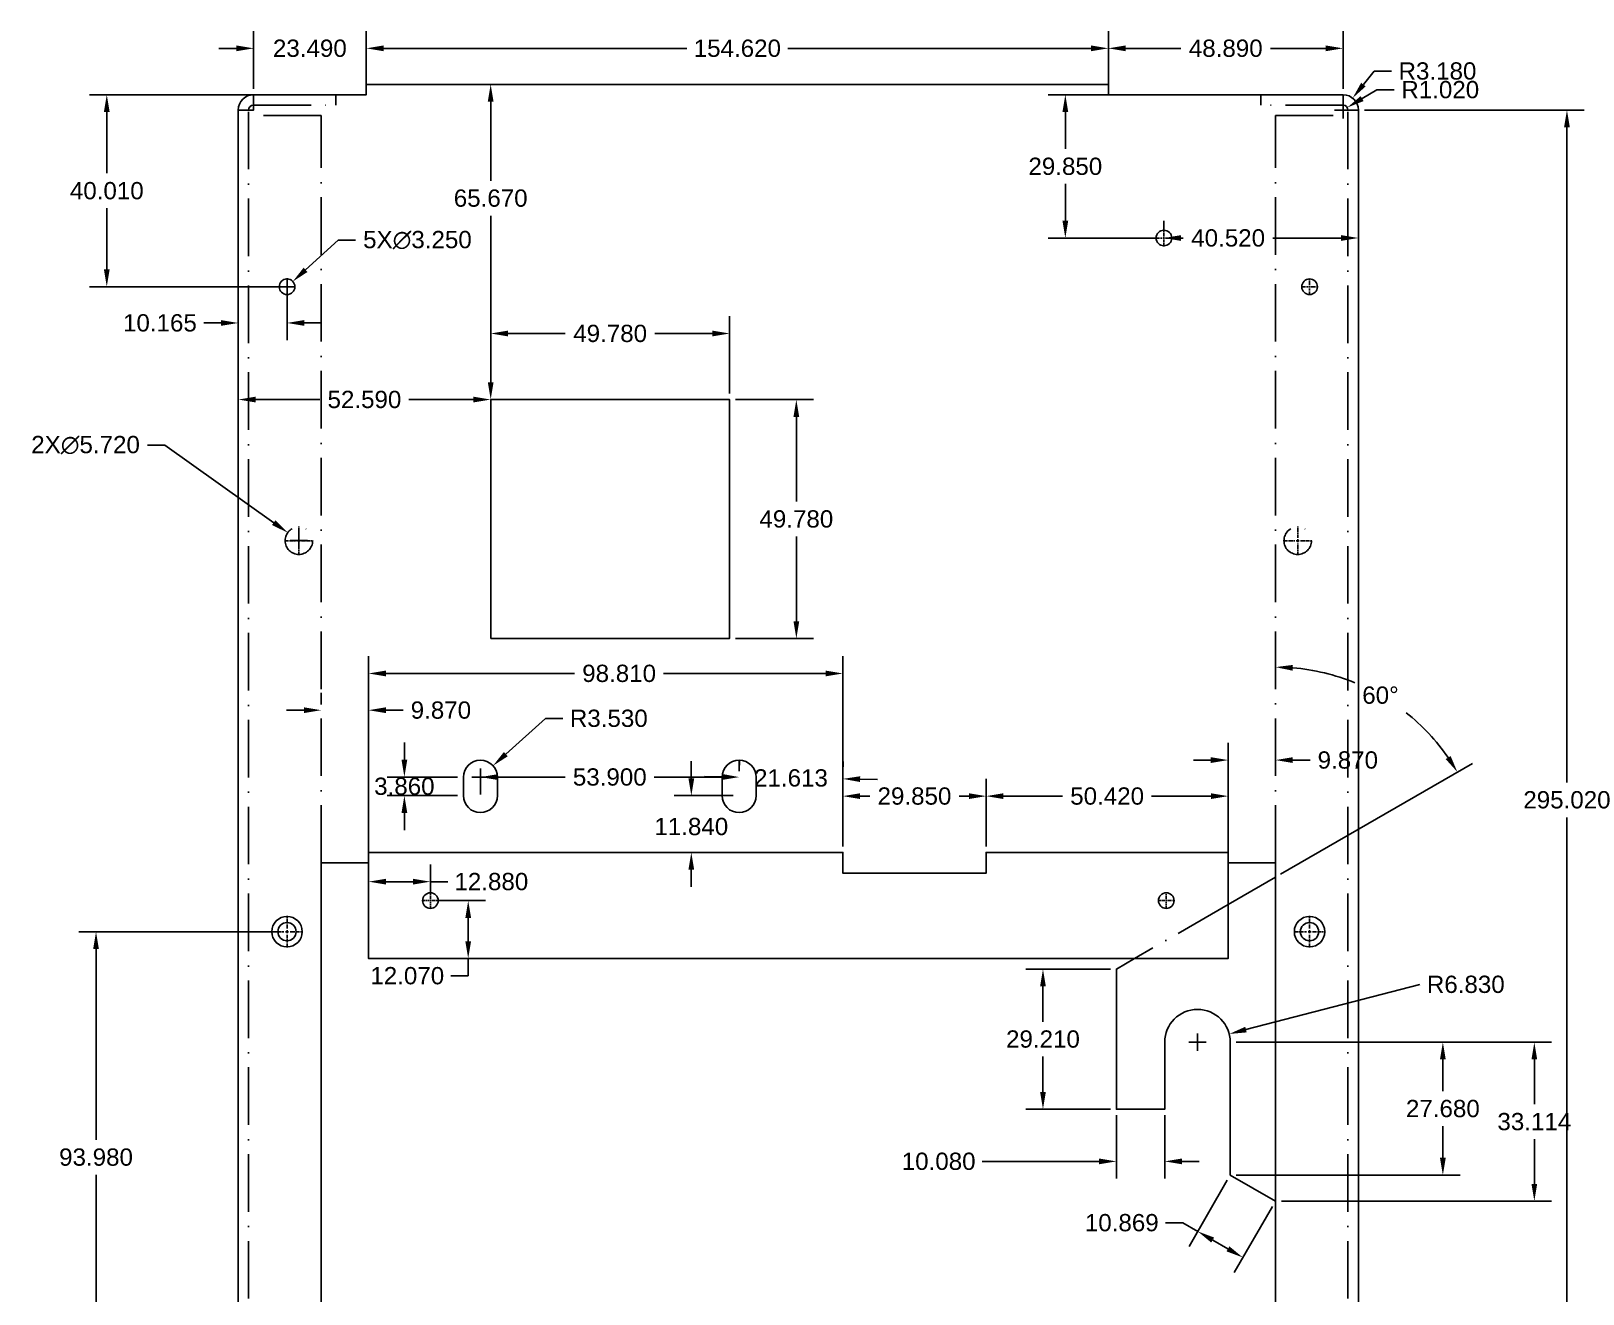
# Model space of a CAD drawing. Header units: millimetres. Extents: x 2 to 656, y 14 to 461.
# Drawn here: x 2.2 to 325.5, y 198.2 to 461.4 of the extents above; entities that cross this region are included whole.
import ezdxf

# ---------------------------------------------------------------- set-up
doc = ezdxf.new("R2010")
doc.units = ezdxf.units.MM
doc.header["$MEASUREMENT"] = 0
doc.linetypes.add('ACAD_ISO10W100', pattern=[18, 12, -3, 0, -3])
doc.linetypes.add('CENTER2', pattern=[1.125, 0.75, -0.125, 0.125, -0.125])
for name, color, linetype in [('Axe', 1, 'ACAD_ISO10W100'), ('Contur', 4, 'Continuous'), ('Cote', 3, 'Continuous'), ('Gauri', 6, 'Continuous'), ('Linii Ascunse', 2, 'ACAD_ISO10W100')]:
    doc.layers.add(name, color=color, linetype=linetype)
doc.styles.get("Standard").update_dxf_attribs({"font": 'Arial.ttf'})
doc.dimstyles.get("Standard").update_dxf_attribs({"dimscale": 20, "dimtxt": 0.18, "dimasz": 0.18, "dimexe": 0.18, "dimexo": 0.0625, "dimgap": 0.09, "dimtad": 0, "dimtih": 1, "dimtoh": 1, "dimdec": 3, "dimzin": 0, "dimdsep": 46, "dimtxsty": 'Standard', "dimcen": 0.09, "dimadec": 0, "dimazin": 0, "dimtfac": 1, "dimtdec": 3, "dimtofl": 0, "dimtmove": 0, "dimatfit": 3, "dimfxl": 1, "dimtolj": 1, "dimtzin": 0, "dimarcsym": 0})

# ---------------------------------------------------------------- blocks, each defined once
blk = doc.blocks.new('*U3')
at = {"layer": 'Axe', "color": 0, "linetype": 'CENTER2', "transparency": 16777216}
for p, q in [((0, 0.635), (0, 3.295)), ((-3.295, 0), (-0.635, 0)), ((0.635, 0), (3.295, 0)), ((0, -3.295), (0, -0.635))]:
    blk.add_line(p, q, dxfattribs=at)
at = {"layer": 'Axe', "color": 0, "linetype": 'Continuous', "transparency": 16777216}
for p, q in [((-0.3175, 0), (0.3175, 0)), ((0, -0.3175), (0, 0.3175))]:
    blk.add_line(p, q, dxfattribs=at)
blk = doc.blocks.new('*U4')
at = {"layer": 'Axe', "color": 0, "linetype": 'CENTER2', "transparency": 16777216}
for p, q in [((-1.745, 0), (-0.325, 0)), ((0, 0.325), (0, 1.745)), ((0.325, 0), (1.745, 0)), ((0, -1.745), (0, -0.325))]:
    blk.add_line(p, q, dxfattribs=at)
at = {"layer": 'Axe', "color": 0, "linetype": 'Continuous', "transparency": 16777216}
for p, q in [((-0.1625, 0), (0.1625, 0)), ((0, -0.1625), (0, 0.1625))]:
    blk.add_line(p, q, dxfattribs=at)
blk = doc.blocks.new('*U5')
at = {"layer": 'Axe', "color": 0, "linetype": 'CENTER2', "transparency": 16777216}
for p, q in [((-1.745, 0), (-0.325, 0)), ((0, 0.325), (0, 1.745)), ((0.325, 0), (1.745, 0)), ((0, -1.745), (0, -0.325))]:
    blk.add_line(p, q, dxfattribs=at)
at = {"layer": 'Axe', "color": 0, "linetype": 'Continuous', "transparency": 16777216}
for p, q in [((-0.1625, 0), (0.1625, 0)), ((0, -0.1625), (0, 0.1625))]:
    blk.add_line(p, q, dxfattribs=at)
blk = doc.blocks.new('*U6')
at = {"layer": 'Axe', "color": 0, "linetype": 'CENTER2', "transparency": 16777216}
for p, q in [((-1.745, 0), (-0.325, 0)), ((0, 0.325), (0, 1.745)), ((0.325, 0), (1.745, 0)), ((0, -1.745), (0, -0.325))]:
    blk.add_line(p, q, dxfattribs=at)
at = {"layer": 'Axe', "color": 0, "linetype": 'Continuous', "transparency": 16777216}
for p, q in [((-0.1625, 0), (0.1625, 0)), ((0, -0.1625), (0, 0.1625))]:
    blk.add_line(p, q, dxfattribs=at)
blk = doc.blocks.new('*U9')
at = {"layer": 'Axe', "color": 0, "linetype": 'CENTER2', "transparency": 16777216}
for p, q in [((0, 0.635), (0, 3.295)), ((-3.295, 0), (-0.635, 0)), ((0.635, 0), (3.295, 0)), ((0, -3.295), (0, -0.635))]:
    blk.add_line(p, q, dxfattribs=at)
at = {"layer": 'Axe', "color": 0, "linetype": 'Continuous', "transparency": 16777216}
for p, q in [((-0.3175, 0), (0.3175, 0)), ((0, -0.3175), (0, 0.3175))]:
    blk.add_line(p, q, dxfattribs=at)
blk = doc.blocks.new('*U10')
at = {"layer": 'Axe', "color": 0, "linetype": 'CENTER2', "transparency": 16777216}
for p, q in [((-1.745, 0), (-0.325, 0)), ((0, 0.325), (0, 1.745)), ((0.325, 0), (1.745, 0)), ((0, -1.745), (0, -0.325))]:
    blk.add_line(p, q, dxfattribs=at)
at = {"layer": 'Axe', "color": 0, "linetype": 'Continuous', "transparency": 16777216}
for p, q in [((-0.1625, 0), (0.1625, 0)), ((0, -0.1625), (0, 0.1625))]:
    blk.add_line(p, q, dxfattribs=at)
blk = doc.blocks.new('*U11')
at = {"layer": 'Axe', "color": 0, "linetype": 'CENTER2', "transparency": 16777216}
for p, q in [((-1.745, 0), (-0.325, 0)), ((0, 0.325), (0, 1.745)), ((0.325, 0), (1.745, 0)), ((0, -1.745), (0, -0.325))]:
    blk.add_line(p, q, dxfattribs=at)
at = {"layer": 'Axe', "color": 0, "linetype": 'Continuous', "transparency": 16777216}
for p, q in [((-0.1625, 0), (0.1625, 0)), ((0, -0.1625), (0, 0.1625))]:
    blk.add_line(p, q, dxfattribs=at)
blk = doc.blocks.new('*D12')
at = {"layer": 'Cote', "color": 0, "lineweight": -2, "transparency": 16777216}
for p, q in [((280.01, 444.91), (325.81, 444.91)), ((322.21, 441.31), (322.21, 304.8)), ((322.21, 153.49), (322.21, 297.53)), ((280.01, 149.89), (325.81, 149.89))]:
    blk.add_line(p, q, dxfattribs=at)
at = {"layer": 'Cote', "color": 0, "transparency": 16777216}
for points in [[(321.61, 441.31), (322.81, 441.31), (322.21, 444.91)], [(321.61, 153.49), (322.81, 153.49), (322.21, 149.89)]]:
    blk.add_solid(points, dxfattribs=at)
at = {"layer": 'Defpoints', "color": 0, "transparency": 16777216}
for p in [(278.76, 444.91), (322.21, 444.91), (278.76, 149.89)]:
    blk.add_point(p, dxfattribs=at)
at = {"layer": 'Cote', "color": 0, "transparency": 16777216, "insert": (322.21, 301.17), "char_height": 3.6, "attachment_point": 5}
blk.add_mtext('\\A1;295.020', dxfattribs=at)
blk = doc.blocks.new('*D13')
at = {"layer": 'Cote', "color": 0, "lineweight": -2, "transparency": 16777216}
for p, q in [((282.05, 453.02), (279.8, 450.21)), ((285.65, 453.02), (282.05, 453.02)), ((275.58, 443.11), (275.58, 446.71)), ((273.78, 444.91), (277.38, 444.91))]:
    blk.add_line(p, q, dxfattribs=at)
at = {"layer": 'Cote', "color": 0, "transparency": 16777216}
blk.add_solid([(279.34, 450.58), (280.27, 449.83), (277.56, 447.39)], dxfattribs=at)
at = {"layer": 'Defpoints', "color": 0, "transparency": 16777216}
for p in [(277.56, 447.39), (275.58, 444.91)]:
    blk.add_point(p, dxfattribs=at)
at = {"layer": 'Cote', "color": 0, "transparency": 16777216, "insert": (295.24, 453.02), "char_height": 3.6, "attachment_point": 5}
blk.add_mtext('\\A1;R3.180', dxfattribs=at)
blk = doc.blocks.new('*D14')
at = {"layer": 'Cote', "color": 0, "lineweight": -2, "transparency": 16777216}
for p, q in [((275.58, 443.11), (275.58, 446.71)), ((282.63, 449.14), (279.54, 447.29)), ((286.23, 449.14), (282.63, 449.14)), ((273.78, 444.91), (277.38, 444.91))]:
    blk.add_line(p, q, dxfattribs=at)
at = {"layer": 'Cote', "color": 0, "transparency": 16777216}
blk.add_solid([(279.23, 447.8), (279.85, 446.77), (276.45, 445.43)], dxfattribs=at)
at = {"layer": 'Defpoints', "color": 0, "transparency": 16777216}
for p in [(275.58, 444.91), (276.45, 445.43)]:
    blk.add_point(p, dxfattribs=at)
at = {"layer": 'Cote', "color": 0, "transparency": 16777216, "insert": (295.82, 449.14), "char_height": 3.6, "attachment_point": 5}
blk.add_mtext('\\A1;R1.020', dxfattribs=at)
blk = doc.blocks.new('*D15')
at = {"layer": 'Cote', "color": 0, "lineweight": -2, "transparency": 16777216}
for p, q in [((226.69, 449.34), (226.69, 461.36)), ((275.58, 449.34), (275.58, 461.36)), ((230.29, 457.76), (241.79, 457.76)), ((271.98, 457.76), (260.47, 457.76))]:
    blk.add_line(p, q, dxfattribs=at)
at = {"layer": 'Cote', "color": 0, "transparency": 16777216}
for points in [[(230.29, 458.36), (230.29, 457.16), (226.69, 457.76)], [(271.98, 458.36), (271.98, 457.16), (275.58, 457.76)]]:
    blk.add_solid(points, dxfattribs=at)
at = {"layer": 'Defpoints', "color": 0, "transparency": 16777216}
for p in [(226.69, 457.76), (226.69, 448.09), (275.58, 448.09)]:
    blk.add_point(p, dxfattribs=at)
at = {"layer": 'Cote', "color": 0, "transparency": 16777216, "insert": (251.13, 457.76), "char_height": 3.6, "attachment_point": 5}
blk.add_mtext('\\A1;48.890', dxfattribs=at)
blk = doc.blocks.new('*D16')
at = {"layer": 'Cote', "color": 0, "lineweight": -2, "transparency": 16777216}
for p, q in [((72.07, 451.5), (72.07, 461.36)), ((226.69, 451.5), (226.69, 461.36)), ((75.67, 457.76), (138.88, 457.76)), ((223.09, 457.76), (159.87, 457.76))]:
    blk.add_line(p, q, dxfattribs=at)
at = {"layer": 'Cote', "color": 0, "transparency": 16777216}
for points in [[(75.67, 458.36), (75.67, 457.16), (72.07, 457.76)], [(223.09, 458.36), (223.09, 457.16), (226.69, 457.76)]]:
    blk.add_solid(points, dxfattribs=at)
at = {"layer": 'Defpoints', "color": 0, "transparency": 16777216}
for p in [(72.07, 457.76), (72.07, 450.25), (226.69, 450.25)]:
    blk.add_point(p, dxfattribs=at)
at = {"layer": 'Cote', "color": 0, "transparency": 16777216, "insert": (149.38, 457.76), "char_height": 3.6, "attachment_point": 5}
blk.add_mtext('\\A1;154.620', dxfattribs=at)
blk = doc.blocks.new('*D17')
at = {"layer": 'Cote', "color": 0, "lineweight": -2, "transparency": 16777216}
for p, q in [((48.58, 449.34), (48.58, 461.36)), ((72.07, 449.34), (72.07, 461.36)), ((44.98, 457.76), (41.38, 457.76)), ((75.67, 457.76), (79.27, 457.76))]:
    blk.add_line(p, q, dxfattribs=at)
at = {"layer": 'Cote', "color": 0, "transparency": 16777216}
for points in [[(44.98, 458.36), (44.98, 457.16), (48.58, 457.76)], [(75.67, 458.36), (75.67, 457.16), (72.07, 457.76)]]:
    blk.add_solid(points, dxfattribs=at)
at = {"layer": 'Defpoints', "color": 0, "transparency": 16777216}
for p in [(48.58, 457.76), (48.58, 448.09), (72.07, 448.09)]:
    blk.add_point(p, dxfattribs=at)
at = {"layer": 'Cote', "color": 0, "transparency": 16777216, "insert": (60.32, 457.76), "char_height": 3.6, "attachment_point": 5}
blk.add_mtext('\\A1;23.490', dxfattribs=at)
blk = doc.blocks.new('*D18')
at = {"layer": 'Cote', "color": 0, "lineweight": -2, "transparency": 16777216}
for p, q in [((26.52, 375.09), (30.12, 375.09)), ((30.12, 375.09), (52.78, 358.93)), ((58.04, 353.38), (58.04, 356.98)), ((56.24, 355.18), (59.84, 355.18))]:
    blk.add_line(p, q, dxfattribs=at)
at = {"layer": 'Cote', "color": 0, "transparency": 16777216}
blk.add_solid([(53.13, 359.42), (52.43, 358.44), (55.71, 356.84)], dxfattribs=at)
at = {"layer": 'Defpoints', "color": 0, "transparency": 16777216}
for p in [(55.71, 356.84), (60.37, 353.52)]:
    blk.add_point(p, dxfattribs=at)
at = {"layer": 'Cote', "color": 0, "transparency": 16777216, "insert": (13.59, 375.09), "char_height": 3.6, "attachment_point": 5}
blk.add_mtext('\\A1;2X∅5.720', dxfattribs=at)
blk = doc.blocks.new('*U19')
at = {"layer": 'Axe', "color": 0, "linetype": 'CENTER2', "transparency": 16777216}
for p, q in [((-2.98, 0), (-0.572, 0)), ((0, 0.572), (0, 2.98)), ((0.572, 0), (2.98, 0)), ((0, -2.98), (0, -0.572))]:
    blk.add_line(p, q, dxfattribs=at)
at = {"layer": 'Axe', "color": 0, "linetype": 'Continuous', "transparency": 16777216}
for p, q in [((-0.286, 0), (0.286, 0)), ((0, -0.286), (0, 0.286))]:
    blk.add_line(p, q, dxfattribs=at)
blk = doc.blocks.new('*U20')
at = {"layer": 'Axe', "color": 0, "linetype": 'CENTER2', "transparency": 16777216}
for p, q in [((-2.98, 0), (-0.572, 0)), ((0, 0.572), (0, 2.98)), ((0.572, 0), (2.98, 0)), ((0, -2.98), (0, -0.572))]:
    blk.add_line(p, q, dxfattribs=at)
at = {"layer": 'Axe', "color": 0, "linetype": 'Continuous', "transparency": 16777216}
for p, q in [((-0.286, 0), (0.286, 0)), ((0, -0.286), (0, 0.286))]:
    blk.add_line(p, q, dxfattribs=at)
blk = doc.blocks.new('*D26')
at = {"layer": 'Cote', "color": 0, "lineweight": -2, "transparency": 16777216}
for p, q in [((66.2, 417.8), (59.42, 411.6)), ((69.83, 417.8), (66.2, 417.8)), ((53.76, 408.08), (57.36, 408.08)), ((55.56, 406.28), (55.56, 409.88))]:
    blk.add_line(p, q, dxfattribs=at)
at = {"layer": 'Cote', "color": 0, "transparency": 16777216}
blk.add_solid([(59.01, 412.05), (59.82, 411.16), (56.76, 409.17)], dxfattribs=at)
at = {"layer": 'Defpoints', "color": 0, "transparency": 16777216}
for p in [(56.76, 409.17), (54.36, 406.98)]:
    blk.add_point(p, dxfattribs=at)
at = {"layer": 'Cote', "color": 0, "transparency": 16777216, "insert": (82.73, 417.8), "char_height": 3.6, "attachment_point": 5}
blk.add_mtext('\\A1;5X∅3.250', dxfattribs=at)
blk = doc.blocks.new('*D27')
at = {"layer": 'Cote', "color": 0, "lineweight": -2, "transparency": 16777216}
for p, q in [((54.31, 448.09), (14.41, 448.09)), ((18.01, 444.49), (18.01, 431.72)), ((18.01, 411.68), (18.01, 424.44)), ((54.31, 408.08), (14.41, 408.08))]:
    blk.add_line(p, q, dxfattribs=at)
at = {"layer": 'Cote', "color": 0, "transparency": 16777216}
for points in [[(17.41, 444.49), (18.61, 444.49), (18.01, 448.09)], [(17.41, 411.68), (18.61, 411.68), (18.01, 408.08)]]:
    blk.add_solid(points, dxfattribs=at)
at = {"layer": 'Defpoints', "color": 0, "transparency": 16777216}
for p in [(18.01, 448.09), (55.56, 448.09), (55.56, 408.08)]:
    blk.add_point(p, dxfattribs=at)
at = {"layer": 'Cote', "color": 0, "transparency": 16777216, "insert": (18.01, 428.08), "char_height": 3.6, "attachment_point": 5}
blk.add_mtext('\\A1;40.010', dxfattribs=at)
blk = doc.blocks.new('*D28')
at = {"layer": 'Cote', "color": 0, "lineweight": -2, "transparency": 16777216}
blk.add_line((262.57, 285.69), (302.51, 308.75), dxfattribs=at)
for start, end in [(67.7915, 85.2863), (34.7137, 51.536)]:
    blk.add_arc((261.49, 285.06), 43.77, start, end, dxfattribs=at)
at = {"layer": 'Cote', "color": 0, "transparency": 16777216}
for points in [[(265.06, 328.09), (265.11, 329.29), (261.49, 328.83)], [(297.98, 310.31), (296.96, 309.67), (299.4, 306.95)]]:
    blk.add_solid(points, dxfattribs=at)
at = {"layer": 'Defpoints', "color": 0, "transparency": 16777216}
for p in [(261.49, 328.83), (289.62, 318.59), (261.48, 285.06), (251.62, 279.36), (261.49, 161.06)]:
    blk.add_point(p, dxfattribs=at)
at = {"layer": 'Cote', "color": 0, "transparency": 16777216, "insert": (283.37, 322.97), "char_height": 3.6, "attachment_point": 5}
blk.add_mtext('\\A1;60°', dxfattribs=at)
blk = doc.blocks.new('*D29')
at = {"layer": 'Cote', "color": 0, "lineweight": -2, "transparency": 16777216}
for p, q in [((251.62, 289.31), (251.62, 313.06)), ((261.49, 310.71), (261.49, 313.06)), ((248.02, 309.46), (244.42, 309.46)), ((265.09, 309.46), (268.69, 309.46))]:
    blk.add_line(p, q, dxfattribs=at)
at = {"layer": 'Cote', "color": 0, "transparency": 16777216}
for points in [[(248.02, 310.06), (248.02, 308.86), (251.62, 309.46)], [(265.09, 310.06), (265.09, 308.86), (261.49, 309.46)]]:
    blk.add_solid(points, dxfattribs=at)
at = {"layer": 'Defpoints', "color": 0, "transparency": 16777216}
for p in [(261.49, 309.46), (261.49, 309.46), (251.62, 288.06)]:
    blk.add_point(p, dxfattribs=at)
at = {"layer": 'Cote', "color": 0, "transparency": 16777216, "insert": (276.56, 309.46), "char_height": 3.6, "attachment_point": 5}
blk.add_mtext('\\A1;9.870', dxfattribs=at)
blk = doc.blocks.new('*D31')
at = {"layer": 'Cote', "color": 0, "lineweight": -2, "transparency": 16777216}
for p, q in [((201.21, 291.47), (201.21, 305.55)), ((251.63, 291.47), (251.63, 305.55)), ((204.81, 301.95), (217.15, 301.95)), ((248.03, 301.95), (235.69, 301.95))]:
    blk.add_line(p, q, dxfattribs=at)
at = {"layer": 'Cote', "color": 0, "transparency": 16777216}
for points in [[(204.81, 302.55), (204.81, 301.35), (201.21, 301.95)], [(248.03, 302.55), (248.03, 301.35), (251.63, 301.95)]]:
    blk.add_solid(points, dxfattribs=at)
at = {"layer": 'Defpoints', "color": 0, "transparency": 16777216}
for p in [(251.63, 301.95), (201.21, 290.22), (251.63, 290.22)]:
    blk.add_point(p, dxfattribs=at)
at = {"layer": 'Cote', "color": 0, "transparency": 16777216, "insert": (226.42, 301.95), "char_height": 3.6, "attachment_point": 5}
blk.add_mtext('\\A1;50.420', dxfattribs=at)
blk = doc.blocks.new('*D32')
at = {"layer": 'Cote', "color": 0, "lineweight": -2, "transparency": 16777216}
for p, q in [((171.36, 291.47), (171.36, 305.55)), ((201.21, 291.47), (201.21, 305.55)), ((174.96, 301.95), (176.99, 301.95)), ((197.61, 301.95), (195.58, 301.95))]:
    blk.add_line(p, q, dxfattribs=at)
at = {"layer": 'Cote', "color": 0, "transparency": 16777216}
for points in [[(174.96, 302.55), (174.96, 301.35), (171.36, 301.95)], [(197.61, 302.55), (197.61, 301.35), (201.21, 301.95)]]:
    blk.add_solid(points, dxfattribs=at)
at = {"layer": 'Defpoints', "color": 0, "transparency": 16777216}
for p in [(171.36, 301.95), (171.36, 290.22), (201.21, 290.22)]:
    blk.add_point(p, dxfattribs=at)
at = {"layer": 'Cote', "color": 0, "transparency": 16777216, "insert": (186.28, 301.95), "char_height": 3.6, "attachment_point": 5}
blk.add_mtext('\\A1;29.850', dxfattribs=at)
blk = doc.blocks.new('*D33')
at = {"layer": 'Cote', "color": 0, "lineweight": -2, "transparency": 16777216}
for p, q in [((72.55, 291.47), (72.55, 331.11)), ((171.36, 291.47), (171.36, 331.11)), ((76.15, 327.51), (115.48, 327.51)), ((167.76, 327.51), (134.01, 327.51))]:
    blk.add_line(p, q, dxfattribs=at)
at = {"layer": 'Cote', "color": 0, "transparency": 16777216}
for points in [[(76.15, 328.11), (76.15, 326.91), (72.55, 327.51)], [(167.76, 328.11), (167.76, 326.91), (171.36, 327.51)]]:
    blk.add_solid(points, dxfattribs=at)
at = {"layer": 'Defpoints', "color": 0, "transparency": 16777216}
for p in [(171.36, 327.51), (72.55, 290.22), (171.36, 290.22)]:
    blk.add_point(p, dxfattribs=at)
at = {"layer": 'Cote', "color": 0, "transparency": 16777216, "insert": (124.75, 327.51), "char_height": 3.6, "attachment_point": 5}
blk.add_mtext('\\A1;98.810', dxfattribs=at)
blk = doc.blocks.new('*D34')
at = {"layer": 'Cote', "color": 0, "lineweight": -2, "transparency": 16777216}
for p, q in [((62.68, 321.11), (62.68, 323.46)), ((72.55, 289.31), (72.55, 323.46)), ((59.08, 319.86), (55.48, 319.86)), ((76.15, 319.86), (79.75, 319.86))]:
    blk.add_line(p, q, dxfattribs=at)
at = {"layer": 'Cote', "color": 0, "transparency": 16777216}
for points in [[(59.08, 320.46), (59.08, 319.26), (62.68, 319.86)], [(76.15, 320.46), (76.15, 319.26), (72.55, 319.86)]]:
    blk.add_solid(points, dxfattribs=at)
at = {"layer": 'Defpoints', "color": 0, "transparency": 16777216}
for p in [(62.68, 319.86), (72.55, 319.86), (72.55, 288.06)]:
    blk.add_point(p, dxfattribs=at)
at = {"layer": 'Cote', "color": 0, "transparency": 16777216, "insert": (87.62, 319.86), "char_height": 3.6, "attachment_point": 5}
blk.add_mtext('\\A1;9.870', dxfattribs=at)
blk = doc.blocks.new('*D37')
at = {"layer": 'Cote', "color": 0, "lineweight": -2, "transparency": 16777216}
for p, q in [((54.31, 273.71), (12.17, 273.71)), ((15.77, 270.11), (15.77, 230.36)), ((15.77, 183.33), (15.77, 223.08)), ((54.31, 179.73), (12.17, 179.73))]:
    blk.add_line(p, q, dxfattribs=at)
at = {"layer": 'Cote', "color": 0, "transparency": 16777216}
for points in [[(15.17, 270.11), (16.37, 270.11), (15.77, 273.71)], [(15.17, 183.33), (16.37, 183.33), (15.77, 179.73)]]:
    blk.add_solid(points, dxfattribs=at)
at = {"layer": 'Defpoints', "color": 0, "transparency": 16777216}
for p in [(15.77, 273.71), (55.56, 273.71), (55.56, 179.73)]:
    blk.add_point(p, dxfattribs=at)
at = {"layer": 'Cote', "color": 0, "transparency": 16777216, "insert": (15.77, 226.72), "char_height": 3.6, "attachment_point": 5}
blk.add_mtext('\\A1;93.980', dxfattribs=at)
blk = doc.blocks.new('*D38')
at = {"layer": 'Cote', "color": 0, "lineweight": -2, "transparency": 16777216}
for p, q in [((55.56, 406.83), (55.56, 396.94)), ((45.4, 401.79), (45.4, 404.14)), ((41.8, 400.54), (38.2, 400.54)), ((59.16, 400.54), (62.76, 400.54))]:
    blk.add_line(p, q, dxfattribs=at)
at = {"layer": 'Cote', "color": 0, "transparency": 16777216}
for points in [[(41.8, 401.14), (41.8, 399.94), (45.4, 400.54)], [(59.16, 401.14), (59.16, 399.94), (55.56, 400.54)]]:
    blk.add_solid(points, dxfattribs=at)
at = {"layer": 'Defpoints', "color": 0, "transparency": 16777216}
for p in [(55.56, 408.08), (45.4, 400.54), (45.4, 400.54)]:
    blk.add_point(p, dxfattribs=at)
at = {"layer": 'Cote', "color": 0, "transparency": 16777216, "insert": (29.08, 400.54), "char_height": 3.6, "attachment_point": 5}
blk.add_mtext('\\A1;10.165', dxfattribs=at)
blk = doc.blocks.new('*D39')
at = {"layer": 'Cote', "color": 0, "lineweight": -2, "transparency": 16777216}
for p, q in [((86.68, 280.19), (96.91, 280.19)), ((93.31, 276.59), (93.31, 271.72)), ((92.06, 268.12), (89.71, 268.12)), ((93.31, 268.12), (93.31, 264.52)), ((93.31, 264.52), (89.71, 264.52))]:
    blk.add_line(p, q, dxfattribs=at)
at = {"layer": 'Cote', "color": 0, "transparency": 16777216}
for points in [[(92.71, 276.59), (93.91, 276.59), (93.31, 280.19)], [(92.71, 271.72), (93.91, 271.72), (93.31, 268.12)]]:
    blk.add_solid(points, dxfattribs=at)
at = {"layer": 'Defpoints', "color": 0, "transparency": 16777216}
for p in [(85.43, 280.19), (93.31, 268.12), (93.31, 268.12)]:
    blk.add_point(p, dxfattribs=at)
at = {"layer": 'Cote', "color": 0, "transparency": 16777216, "insert": (80.61, 264.52), "char_height": 3.6, "attachment_point": 5}
blk.add_mtext('\\A1;12.070', dxfattribs=at)
blk = doc.blocks.new('*D40')
at = {"layer": 'Cote', "color": 0, "lineweight": -2, "transparency": 16777216}
for p, q in [((72.55, 285.38), (72.55, 287.73)), ((85.43, 281.44), (85.43, 287.73)), ((76.15, 284.13), (81.83, 284.13)), ((85.43, 284.13), (89.03, 284.13))]:
    blk.add_line(p, q, dxfattribs=at)
at = {"layer": 'Cote', "color": 0, "transparency": 16777216}
for points in [[(76.15, 284.73), (76.15, 283.53), (72.55, 284.13)], [(81.83, 284.73), (81.83, 283.53), (85.43, 284.13)]]:
    blk.add_solid(points, dxfattribs=at)
at = {"layer": 'Defpoints', "color": 0, "transparency": 16777216}
for p in [(72.55, 284.13), (85.43, 284.13), (85.43, 280.19)]:
    blk.add_point(p, dxfattribs=at)
at = {"layer": 'Cote', "color": 0, "transparency": 16777216, "insert": (98.13, 284.13), "char_height": 3.6, "attachment_point": 5}
blk.add_mtext('\\A1;12.880', dxfattribs=at)
blk = doc.blocks.new('*D41')
at = {"layer": 'Cote', "color": 0, "lineweight": -2, "transparency": 16777216}
for p, q in [((97.99, 385.83), (97.99, 401.94)), ((147.77, 385.83), (147.77, 401.94)), ((101.59, 398.34), (113.54, 398.34)), ((144.17, 398.34), (132.22, 398.34))]:
    blk.add_line(p, q, dxfattribs=at)
at = {"layer": 'Cote', "color": 0, "transparency": 16777216}
for points in [[(101.59, 398.94), (101.59, 397.74), (97.99, 398.34)], [(144.17, 398.94), (144.17, 397.74), (147.77, 398.34)]]:
    blk.add_solid(points, dxfattribs=at)
at = {"layer": 'Defpoints', "color": 0, "transparency": 16777216}
for p in [(147.77, 398.34), (97.99, 384.58), (147.77, 384.58)]:
    blk.add_point(p, dxfattribs=at)
at = {"layer": 'Cote', "color": 0, "transparency": 16777216, "insert": (122.88, 398.34), "char_height": 3.6, "attachment_point": 5}
blk.add_mtext('\\A1;49.780', dxfattribs=at)
blk = doc.blocks.new('*D42')
at = {"layer": 'Cote', "color": 0, "lineweight": -2, "transparency": 16777216}
for p, q in [((236.99, 448.09), (214.11, 448.09)), ((217.71, 444.49), (217.71, 436.8)), ((217.71, 421.84), (217.71, 429.52)), ((236.99, 418.24), (214.11, 418.24))]:
    blk.add_line(p, q, dxfattribs=at)
at = {"layer": 'Cote', "color": 0, "transparency": 16777216}
for points in [[(217.11, 444.49), (218.31, 444.49), (217.71, 448.09)], [(217.11, 421.84), (218.31, 421.84), (217.71, 418.24)]]:
    blk.add_solid(points, dxfattribs=at)
at = {"layer": 'Defpoints', "color": 0, "transparency": 16777216}
for p in [(217.71, 448.09), (238.24, 448.09), (238.24, 418.24)]:
    blk.add_point(p, dxfattribs=at)
at = {"layer": 'Cote', "color": 0, "transparency": 16777216, "insert": (217.71, 433.16), "char_height": 3.6, "attachment_point": 5}
blk.add_mtext('\\A1;29.850', dxfattribs=at)
blk = doc.blocks.new('*D43')
at = {"layer": 'Cote', "color": 0, "lineweight": -2, "transparency": 16777216}
for p, q in [((238.24, 419.49), (238.24, 421.84)), ((278.76, 419.49), (278.76, 421.84)), ((241.84, 418.24), (242.29, 418.24)), ((275.16, 418.24), (260.97, 418.24))]:
    blk.add_line(p, q, dxfattribs=at)
at = {"layer": 'Cote', "color": 0, "transparency": 16777216}
for points in [[(241.84, 418.84), (241.84, 417.64), (238.24, 418.24)], [(275.16, 418.84), (275.16, 417.64), (278.76, 418.24)]]:
    blk.add_solid(points, dxfattribs=at)
at = {"layer": 'Defpoints', "color": 0, "transparency": 16777216}
for p in [(238.24, 418.24), (278.76, 418.24), (278.76, 418.24)]:
    blk.add_point(p, dxfattribs=at)
at = {"layer": 'Cote', "color": 0, "transparency": 16777216, "insert": (251.63, 418.24), "char_height": 3.6, "attachment_point": 5}
blk.add_mtext('\\A1;40.520', dxfattribs=at)
blk = doc.blocks.new('*D60')
at = {"layer": 'Cote', "color": 0, "lineweight": -2, "transparency": 16777216}
for p, q in [((149.02, 384.58), (165.27, 384.58)), ((161.67, 380.98), (161.67, 363.32)), ((161.67, 338.4), (161.67, 356.05)), ((149.02, 334.8), (165.27, 334.8))]:
    blk.add_line(p, q, dxfattribs=at)
at = {"layer": 'Cote', "color": 0, "transparency": 16777216}
for points in [[(161.07, 380.98), (162.27, 380.98), (161.67, 384.58)], [(161.07, 338.4), (162.27, 338.4), (161.67, 334.8)]]:
    blk.add_solid(points, dxfattribs=at)
at = {"layer": 'Defpoints', "color": 0, "transparency": 16777216}
for p in [(147.77, 384.58), (147.77, 334.8), (161.67, 334.8)]:
    blk.add_point(p, dxfattribs=at)
at = {"layer": 'Cote', "color": 0, "transparency": 16777216, "insert": (161.67, 359.69), "char_height": 3.6, "attachment_point": 5}
blk.add_mtext('\\A1;49.780', dxfattribs=at)
blk = doc.blocks.new('*D61')
at = {"layer": 'Cote', "color": 0, "lineweight": -2, "transparency": 16777216}
for p, q in [((96.74, 450.25), (94.39, 450.25)), ((97.99, 446.65), (97.99, 430.17)), ((97.99, 388.18), (97.99, 422.89)), ((96.74, 384.58), (94.39, 384.58))]:
    blk.add_line(p, q, dxfattribs=at)
at = {"layer": 'Cote', "color": 0, "transparency": 16777216}
for points in [[(97.39, 446.65), (98.59, 446.65), (97.99, 450.25)], [(97.39, 388.18), (98.59, 388.18), (97.99, 384.58)]]:
    blk.add_solid(points, dxfattribs=at)
at = {"layer": 'Defpoints', "color": 0, "transparency": 16777216}
for p in [(97.99, 450.25), (97.99, 450.25), (97.99, 384.58)]:
    blk.add_point(p, dxfattribs=at)
at = {"layer": 'Cote', "color": 0, "transparency": 16777216, "insert": (97.99, 426.53), "char_height": 3.6, "attachment_point": 5}
blk.add_mtext('\\A1;65.670', dxfattribs=at)
blk = doc.blocks.new('*D62')
at = {"layer": 'Cote', "color": 0, "lineweight": -2, "transparency": 16777216}
for p, q in [((45.4, 385.83), (45.4, 388.18)), ((97.99, 385.83), (97.99, 388.18)), ((49, 384.58), (62.43, 384.58)), ((94.39, 384.58), (80.96, 384.58))]:
    blk.add_line(p, q, dxfattribs=at)
at = {"layer": 'Cote', "color": 0, "transparency": 16777216}
for points in [[(49, 385.18), (49, 383.98), (45.4, 384.58)], [(94.39, 385.18), (94.39, 383.98), (97.99, 384.58)]]:
    blk.add_solid(points, dxfattribs=at)
at = {"layer": 'Defpoints', "color": 0, "transparency": 16777216}
for p in [(45.4, 384.58), (45.4, 384.58), (97.99, 384.58)]:
    blk.add_point(p, dxfattribs=at)
at = {"layer": 'Cote', "color": 0, "transparency": 16777216, "insert": (71.69, 384.58), "char_height": 3.6, "attachment_point": 5}
blk.add_mtext('\\A1;52.590', dxfattribs=at)
blk = doc.blocks.new('*D63')
at = {"layer": 'Cote', "color": 0, "lineweight": -2, "transparency": 16777216}
for p, q in [((109.41, 318.15), (101.14, 310.69)), ((113.01, 318.15), (109.41, 318.15)), ((95.85, 304.12), (95.85, 307.72)), ((94.05, 305.92), (97.65, 305.92))]:
    blk.add_line(p, q, dxfattribs=at)
at = {"layer": 'Cote', "color": 0, "transparency": 16777216}
blk.add_solid([(100.74, 311.14), (101.54, 310.25), (98.47, 308.28)], dxfattribs=at)
at = {"layer": 'Defpoints', "color": 0, "transparency": 16777216}
for p in [(98.47, 308.28), (95.85, 305.92)]:
    blk.add_point(p, dxfattribs=at)
at = {"layer": 'Cote', "color": 0, "transparency": 16777216, "insert": (122.6, 318.15), "char_height": 3.6, "attachment_point": 5}
blk.add_mtext('\\A1;R3.530', dxfattribs=at)
blk = doc.blocks.new('*D64')
at = {"layer": 'Cote', "color": 0, "lineweight": -2, "transparency": 16777216}
for p, q in [((149.75, 307.17), (149.75, 309.52)), ((95.85, 304.67), (95.85, 302.32)), ((99.45, 305.92), (113.53, 305.92)), ((146.15, 305.92), (132.07, 305.92))]:
    blk.add_line(p, q, dxfattribs=at)
at = {"layer": 'Cote', "color": 0, "transparency": 16777216}
for points in [[(99.45, 306.52), (99.45, 305.32), (95.85, 305.92)], [(146.15, 306.52), (146.15, 305.32), (149.75, 305.92)]]:
    blk.add_solid(points, dxfattribs=at)
at = {"layer": 'Defpoints', "color": 0, "transparency": 16777216}
for p in [(95.85, 305.92), (149.75, 305.92), (149.75, 305.92)]:
    blk.add_point(p, dxfattribs=at)
at = {"layer": 'Cote', "color": 0, "transparency": 16777216, "insert": (122.8, 305.92), "char_height": 3.6, "attachment_point": 5}
blk.add_mtext('\\A1;53.900', dxfattribs=at)
blk = doc.blocks.new('*D65')
at = {"layer": 'Cote', "color": 0, "lineweight": -2, "transparency": 16777216}
for p, q in [((149.77, 307.17), (149.81, 309.52)), ((171.38, 306.8), (171.42, 309.15)), ((146.15, 305.98), (142.55, 306.04)), ((174.96, 305.49), (178.56, 305.43))]:
    blk.add_line(p, q, dxfattribs=at)
at = {"layer": 'Cote', "color": 0, "transparency": 16777216}
for points in [[(146.16, 306.58), (146.14, 305.38), (149.75, 305.92)], [(174.97, 306.09), (174.95, 304.89), (171.36, 305.55)]]:
    blk.add_solid(points, dxfattribs=at)
at = {"layer": 'Defpoints', "color": 0, "transparency": 16777216}
for p in [(149.75, 305.92), (171.36, 305.55), (171.36, 305.55)]:
    blk.add_point(p, dxfattribs=at)
at = {"layer": 'Cote', "color": 0, "transparency": 16777216, "insert": (160.55, 305.73), "char_height": 3.6, "attachment_point": 5}
blk.add_mtext('\\A1;21.613', dxfattribs=at)
blk = doc.blocks.new('*D66')
at = {"layer": 'Cote', "color": 0, "lineweight": -2, "transparency": 16777216}
for p, q in [((80.01, 309.52), (80.01, 313.12)), ((91.07, 305.92), (76.41, 305.92)), ((91.07, 302.06), (76.41, 302.06)), ((80.01, 298.46), (80.01, 294.86))]:
    blk.add_line(p, q, dxfattribs=at)
at = {"layer": 'Cote', "color": 0, "transparency": 16777216}
for points in [[(79.41, 309.52), (80.61, 309.52), (80.01, 305.92)], [(79.41, 298.46), (80.61, 298.46), (80.01, 302.06)]]:
    blk.add_solid(points, dxfattribs=at)
at = {"layer": 'Defpoints', "color": 0, "transparency": 16777216}
for p in [(92.32, 305.92), (80.01, 302.06), (92.32, 302.06)]:
    blk.add_point(p, dxfattribs=at)
at = {"layer": 'Cote', "color": 0, "transparency": 16777216, "insert": (80.01, 303.99), "char_height": 3.6, "attachment_point": 5}
blk.add_mtext('\\A1;3.860', dxfattribs=at)
blk = doc.blocks.new('*D67')
at = {"layer": 'Cote', "color": 0, "lineweight": -2, "transparency": 16777216}
for p, q in [((139.79, 305.66), (139.79, 309.26)), ((148.5, 302.06), (136.19, 302.06)), ((138.54, 290.22), (136.19, 290.22)), ((139.79, 286.62), (139.79, 283.02))]:
    blk.add_line(p, q, dxfattribs=at)
at = {"layer": 'Cote', "color": 0, "transparency": 16777216}
for points in [[(139.19, 305.66), (140.39, 305.66), (139.79, 302.06)], [(139.19, 286.62), (140.39, 286.62), (139.79, 290.22)]]:
    blk.add_solid(points, dxfattribs=at)
at = {"layer": 'Defpoints', "color": 0, "transparency": 16777216}
for p in [(149.75, 302.06), (139.79, 290.22), (139.79, 290.22)]:
    blk.add_point(p, dxfattribs=at)
at = {"layer": 'Cote', "color": 0, "transparency": 16777216, "insert": (139.79, 295.6), "char_height": 3.6, "attachment_point": 5}
blk.add_mtext('\\A1;11.840', dxfattribs=at)
blk = doc.blocks.new('*D68')
at = {"layer": 'Cote', "color": 0, "lineweight": -2, "transparency": 16777216}
for p, q in [((227.09, 265.92), (209.45, 265.92)), ((213.05, 262.32), (213.05, 254.95)), ((213.05, 240.31), (213.05, 247.68)), ((227.09, 236.71), (209.45, 236.71))]:
    blk.add_line(p, q, dxfattribs=at)
at = {"layer": 'Cote', "color": 0, "transparency": 16777216}
for points in [[(212.45, 262.32), (213.65, 262.32), (213.05, 265.92)], [(212.45, 240.31), (213.65, 240.31), (213.05, 236.71)]]:
    blk.add_solid(points, dxfattribs=at)
at = {"layer": 'Defpoints', "color": 0, "transparency": 16777216}
for p in [(228.34, 265.92), (213.05, 236.71), (228.34, 236.71)]:
    blk.add_point(p, dxfattribs=at)
at = {"layer": 'Cote', "color": 0, "transparency": 16777216, "insert": (213.05, 251.32), "char_height": 3.6, "attachment_point": 5}
blk.add_mtext('\\A1;29.210', dxfattribs=at)
blk = doc.blocks.new('*D69')
at = {"layer": 'Cote', "color": 0, "lineweight": -2, "transparency": 16777216}
for p, q in [((228.34, 235.46), (228.34, 222.25)), ((238.42, 235.46), (238.42, 222.25)), ((224.74, 225.85), (200.41, 225.85)), ((242.02, 225.85), (245.62, 225.85))]:
    blk.add_line(p, q, dxfattribs=at)
at = {"layer": 'Cote', "color": 0, "transparency": 16777216}
for points in [[(224.74, 226.45), (224.74, 225.25), (228.34, 225.85)], [(242.02, 226.45), (242.02, 225.25), (238.42, 225.85)]]:
    blk.add_solid(points, dxfattribs=at)
at = {"layer": 'Defpoints', "color": 0, "transparency": 16777216}
for p in [(228.34, 236.71), (238.42, 236.71), (238.42, 225.85)]:
    blk.add_point(p, dxfattribs=at)
at = {"layer": 'Cote', "color": 0, "transparency": 16777216, "insert": (191.32, 225.85), "char_height": 3.6, "attachment_point": 5}
blk.add_mtext('\\A1;10.080', dxfattribs=at)
blk = doc.blocks.new('*D70')
at = {"layer": 'Cote', "color": 0, "lineweight": -2, "transparency": 16777216}
for p, q in [((291.55, 262.72), (255.34, 253.31)), ((245.25, 248.88), (245.25, 252.48)), ((243.45, 250.68), (247.05, 250.68))]:
    blk.add_line(p, q, dxfattribs=at)
at = {"layer": 'Cote', "color": 0, "transparency": 16777216}
blk.add_solid([(255.19, 253.89), (255.49, 252.73), (251.86, 252.4)], dxfattribs=at)
at = {"layer": 'Defpoints', "color": 0, "transparency": 16777216}
for p in [(251.86, 252.4), (245.25, 250.68)]:
    blk.add_point(p, dxfattribs=at)
at = {"layer": 'Cote', "color": 0, "transparency": 16777216, "insert": (301.14, 262.72), "char_height": 3.6, "attachment_point": 5}
blk.add_mtext('\\A1;R6.830', dxfattribs=at)
blk = doc.blocks.new('*D71')
at = {"layer": 'Cote', "color": 0, "lineweight": -2, "transparency": 16777216}
for p, q in [((251.45, 221.92), (243.5, 208.14)), ((260.86, 216.48), (252.91, 202.7)), ((242.18, 213.06), (238.58, 213.06)), ((245.3, 211.26), (242.18, 213.06)), ((251.59, 207.62), (248.41, 209.46))]:
    blk.add_line(p, q, dxfattribs=at)
at = {"layer": 'Cote', "color": 0, "transparency": 16777216}
for points in [[(248.71, 209.98), (248.11, 208.94), (245.3, 211.26)], [(251.89, 208.14), (251.29, 207.1), (254.71, 205.82)]]:
    blk.add_solid(points, dxfattribs=at)
at = {"layer": 'Defpoints', "color": 0, "transparency": 16777216}
for p in [(252.08, 223), (261.49, 217.57), (254.71, 205.82)]:
    blk.add_point(p, dxfattribs=at)
at = {"layer": 'Cote', "color": 0, "transparency": 16777216, "insert": (229.47, 213.06), "char_height": 3.6, "attachment_point": 5}
blk.add_mtext('\\A1;10.869', dxfattribs=at)
blk = doc.blocks.new('*D72')
at = {"layer": 'Cote', "color": 0, "lineweight": -2, "transparency": 16777216}
for p, q in [((253.33, 250.68), (299.96, 250.68)), ((296.36, 247.08), (296.36, 240.48)), ((296.36, 226.6), (296.36, 233.2)), ((253.33, 223), (299.96, 223))]:
    blk.add_line(p, q, dxfattribs=at)
at = {"layer": 'Cote', "color": 0, "transparency": 16777216}
for points in [[(295.76, 247.08), (296.96, 247.08), (296.36, 250.68)], [(295.76, 226.6), (296.96, 226.6), (296.36, 223)]]:
    blk.add_solid(points, dxfattribs=at)
at = {"layer": 'Defpoints', "color": 0, "transparency": 16777216}
for p in [(252.08, 250.68), (252.08, 223), (296.36, 223)]:
    blk.add_point(p, dxfattribs=at)
at = {"layer": 'Cote', "color": 0, "transparency": 16777216, "insert": (296.36, 236.84), "char_height": 3.6, "attachment_point": 5}
blk.add_mtext('\\A1;27.680', dxfattribs=at)
blk = doc.blocks.new('*D73')
at = {"layer": 'Cote', "color": 0, "lineweight": -2, "transparency": 16777216}
for p, q in [((262.74, 250.68), (319.02, 250.68)), ((315.42, 247.08), (315.42, 237.76)), ((315.42, 221.17), (315.42, 230.49)), ((262.74, 217.57), (319.02, 217.57))]:
    blk.add_line(p, q, dxfattribs=at)
at = {"layer": 'Cote', "color": 0, "transparency": 16777216}
for points in [[(314.82, 247.08), (316.02, 247.08), (315.42, 250.68)], [(314.82, 221.17), (316.02, 221.17), (315.42, 217.57)]]:
    blk.add_solid(points, dxfattribs=at)
at = {"layer": 'Defpoints', "color": 0, "transparency": 16777216}
for p in [(261.49, 250.68), (315.42, 250.68), (261.49, 217.57)]:
    blk.add_point(p, dxfattribs=at)
at = {"layer": 'Cote', "color": 0, "transparency": 16777216, "insert": (315.42, 234.12), "char_height": 3.6, "attachment_point": 5}
blk.add_mtext('\\A1;33.114', dxfattribs=at)

msp = doc.modelspace()

# ---------------------------------------------------------------- linework, layer by layer
at = {"layer": 'Contur'}
for points in [[(278.7588, 149.8869), (278.7588, 444.9069), (278.7588, 444.9069, 0.41421356), (275.5788, 448.0869), (275.5788, 448.0869), (226.6888, 448.0869), (226.6888, 450.2469), (72.0688, 450.2469), (72.0688, 448.0869), (48.5788, 448.0869), (48.5788, 448.0869, 0.41421356), (45.3988, 444.9069), (45.3988, 444.9069), (45.3988, 161.0569)], [(232.1379, 268.1169), (228.336, 265.9219), (228.336, 236.7119), (238.416, 236.7119), (238.416, 250.6819, -1), (252.076, 250.6819), (252.076, 223.0019), (261.4888, 217.5674)]]:
    msp.add_lwpolyline(points, format="xyb", dxfattribs=at)
for points in [[(48.5788, 448.0869), (48.5788, 444.9069), (45.3988, 444.9069)], [(275.5788, 448.0869), (275.5788, 444.9069), (278.7588, 444.9069)], [(97.9888, 334.7969), (97.9888, 384.5769), (147.7688, 384.5769), (147.7688, 334.7969), (97.9888, 334.7969)], [(72.5488, 290.2169), (72.5488, 291.2369)], [(251.6288, 290.2169), (251.6288, 291.2369)], [(62.6788, 161.0569), (62.6788, 288.0569), (72.5488, 288.0569), (72.5488, 268.1169), (251.6188, 268.1169), (251.6188, 288.0569), (261.4888, 288.0569), (261.4888, 161.0569)], [(72.5488, 288.0569), (72.5488, 290.2169), (171.3588, 290.2169), (171.3588, 285.8969), (201.2088, 285.8969), (201.2088, 290.2169), (251.6288, 290.2169), (251.6188, 288.0569)], [(261.4788, 285.0569), (251.6188, 279.3643)]]:
    msp.add_lwpolyline(points, dxfattribs=at)
for centre, start, end in [((48.5788, 444.9069), 90, 180), ((275.5788, 444.9069), 0, 90)]:
    msp.add_arc(centre, 1.02, start, end, dxfattribs=at)
at = {"layer": 'Gauri'}
for points in [[(92.3188, 302.0569), (92.3188, 305.9169, -1), (99.3788, 305.9169), (99.3788, 302.0569, -1)], [(146.2188, 302.0569), (146.2188, 305.9169, -1), (153.2788, 305.9169), (153.2788, 302.0569, -1)]]:
    msp.add_lwpolyline(points, format="xyb", close=True, dxfattribs=at)
for centre, radius in [((238.2388, 418.2369), 1.625), ((55.5638, 408.0769), 1.625), ((268.5938, 408.0769), 1.625), ((85.4288, 280.1869), 1.625), ((238.7388, 280.1869), 1.625), ((55.5638, 273.7069), 3.175), ((55.5638, 273.7069), 1.905), ((268.5938, 273.7069), 3.175), ((268.5938, 273.7069), 1.905)]:
    msp.add_circle(centre, radius, dxfattribs=at)
at = {"layer": 'Linii Ascunse'}
for p, q in [((65.7288, 445.9269), (65.7288, 448.0869)), ((258.4288, 445.9269), (258.4288, 448.0869)), ((47.5588, 161.0569), (47.5588, 444.9069)), ((47.5588, 444.9069), (47.5588, 444.9069)), ((48.5788, 445.9269), (48.5788, 445.9269)), ((48.5788, 445.9269), (65.7288, 445.9269)), ((275.5788, 445.9269), (258.4288, 445.9269)), ((276.5988, 161.0569), (276.5988, 444.9069))]:
    msp.add_line(p, q, dxfattribs=at)
for points in [[(62.6788, 288.0569), (62.6788, 443.7569), (45.3988, 443.7569)], [(261.4788, 288.0569), (261.4788, 443.7569), (278.7588, 443.7569)], [(251.6188, 279.3643), (232.1379, 268.1169)]]:
    msp.add_lwpolyline(points, dxfattribs=at)
for centre in [(58.0388, 355.1769), (266.1188, 355.1769)]:
    msp.add_circle(centre, 2.86, dxfattribs=at)

# ---------------------------------------------------------------- block references
at = {"layer": 'Axe', "linetype": 'CENTER2'}
for name, p in [('*U11', (238.2388, 418.2369)), ('*U4', (55.5638, 408.0769)), ('*U10', (268.5938, 408.0769)), ('*U19', (58.0388, 355.1769)), ('*U20', (266.1188, 355.1769)), ('*U5', (85.4288, 280.1869)), ('*U6', (238.7388, 280.1869)), ('*U3', (55.5638, 273.7069)), ('*U9', (268.5938, 273.7069))]:
    msp.add_blockref(name, p, dxfattribs=at)

# ---------------------------------------------------------------- dimensions: what is measured, and where the dimension line sits
at = {"layer": 'Cote'}
for base, p1, p2, picture, middle in [((48.5788, 457.7643), (72.0688, 448.0869), (48.5788, 448.0869), '*D17', (60.3238, 457.7643)), ((72.0688, 457.7643), (226.6888, 450.2469), (72.0688, 450.2469), '*D16', (149.3788, 457.7643)), ((226.6888, 457.7643), (275.5788, 448.0869), (226.6888, 448.0869), '*D15', (251.1338, 457.7643)), ((45.3988, 400.5397), (55.5638, 408.0769), (45.3988, 400.5397), '*D38', (29.0822, 400.5397)), ((147.7688, 398.3399), (97.9888, 384.5769), (147.7688, 384.5769), '*D41', (122.8788, 398.3399)), ((45.3988, 384.5769), (97.9888, 384.5769), (45.3988, 384.5769), '*D62', (71.6938, 384.5769)), ((72.5488, 319.8589), (62.6788, 319.8589), (72.5488, 288.0569), '*D34', (87.6168, 319.8589)), ((261.4888, 309.46), (251.6188, 288.0569), (261.4888, 309.46), '*D29', (276.5568, 309.46)), ((149.7488, 305.9169), (95.8488, 305.9169), (149.7488, 305.9169), '*D64', (122.7988, 305.9169)), ((171.3588, 301.9497), (201.2088, 290.2169), (171.3588, 290.2169), '*D32', (186.2838, 301.9497)), ((251.6288, 301.9497), (201.2088, 290.2169), (251.6288, 290.2169), '*D31', (226.4188, 301.9497)), ((85.4288, 284.1288), (72.5488, 284.1288), (85.4288, 280.1869), '*D40', (98.1258, 284.1288))]:
    dim = msp.add_linear_dim(base=base, p1=p1, p2=p2, dimstyle='Standard', dxfattribs=at)
    dim.commit()
    dim.dimension.update_dxf_attribs({"geometry": picture, "text_midpoint": middle})
for mpoint, picture, middle in [((277.5608, 447.3937), '*D13', (295.239, 453.0241)), ((276.4532, 445.4321), '*D14', (295.8159, 449.1395))]:
    dim = msp.add_radius_dim(center=(275.5788, 444.9069), mpoint=mpoint, dimstyle='Standard', dxfattribs=at)
    dim.commit()
    dim.dimension.update_dxf_attribs({"geometry": picture, "text_midpoint": middle})
for base, p1, p2, angle, picture, middle, dimtype in [((97.9888, 450.2469), (97.9888, 384.5769), (97.9888, 450.2469), 90, '*D61', (97.9888, 426.5302), 160), ((322.2091, 444.9069), (278.7588, 149.8869), (278.7588, 444.9069), 90, '*D12', (322.2091, 301.1668), 160), ((80.006, 302.0569), (92.3188, 305.9169), (92.3188, 302.0569), 90, '*D66', (80.006, 303.9869), 160), ((139.79, 290.2169), (149.7488, 302.0569), (139.79, 290.2169), 90, '*D67', (139.79, 295.5972), 160), ((296.3559, 223.0019), (252.076, 250.6819), (252.076, 223.0019), 90, '*D72', (296.3559, 236.8419), 160), ((254.7078, 205.8224), (252.076, 223.0019), (261.4888, 217.5674), 330, '*D71', (229.4705, 213.0569), 161)]:
    dim = msp.add_linear_dim(base=base, p1=p1, p2=p2, angle=angle, dimstyle='Standard', dxfattribs=at)
    dim.commit()
    dim.dimension.update_dxf_attribs({"geometry": picture, "text_midpoint": middle, "dimtype": dimtype})
for base, p1, p2, picture, middle in [((18.0071, 448.0869), (55.5638, 408.0769), (55.5638, 448.0869), '*D27', (18.0071, 428.0819)), ((217.7076, 448.0869), (238.2388, 418.2369), (238.2388, 448.0869), '*D42', (217.7076, 433.1619)), ((161.668, 334.7969), (147.7688, 384.5769), (147.7688, 334.7969), '*D60', (161.668, 359.6869)), ((93.3075, 268.1169), (85.4288, 280.1869), (93.3075, 268.1169), '*D39', (80.6105, 264.5169)), ((15.7709, 273.7069), (55.5638, 179.7269), (55.5638, 273.7069), '*D37', (15.7709, 226.7169)), ((213.0516, 236.7119), (228.336, 265.9219), (228.336, 236.7119), '*D68', (213.0516, 251.3169)), ((315.42011, 250.68192), (261.48881, 217.56745), (261.48881, 250.68192), '*D73', (315.42011, 234.12469))]:
    dim = msp.add_linear_dim(base=base, p1=p1, p2=p2, angle=90, dimstyle='Standard', dxfattribs=at)
    dim.commit()
    dim.dimension.update_dxf_attribs({"geometry": picture, "text_midpoint": middle})
for base, p1, p2, picture, middle in [((278.7588, 418.2369), (238.2388, 418.2369), (278.7588, 418.2369), '*D43', (251.6317, 418.2369)), ((171.3588, 327.5072), (72.5488, 290.2169), (171.3588, 290.2169), '*D33', (124.7476, 327.5072)), ((238.416, 225.8541), (228.336, 236.7119), (238.416, 236.7119), '*D69', (191.3162, 225.8541))]:
    dim = msp.add_linear_dim(base=base, p1=p1, p2=p2, dimstyle='Standard', dxfattribs=at)
    dim.commit()
    dim.dimension.update_dxf_attribs({"geometry": picture, "text_midpoint": middle, "dimtype": 160})
for p1, p2, text, picture, middle in [((54.3647, 406.9802), (56.7629, 409.1736), '5X<>', '*D26', (82.7295, 417.8037)), ((60.3672, 353.5161), (55.7104, 356.8377), '2X<>', '*D18', (13.5907, 375.0905))]:
    dim = msp.add_diameter_dim_2p(p1=p1, p2=p2, text=text, dimstyle='Standard', dxfattribs=at)
    dim.commit()
    dim.dimension.update_dxf_attribs({"geometry": picture, "text_midpoint": middle, "dimtype": 163})
dim = msp.add_angular_dim_2l(base=(289.6244, 318.5934), line1=((261.4888, 328.8339), (261.4888, 161.0569)), line2=((261.4788, 285.0569), (251.6188, 279.3643)), dimstyle='Standard', dxfattribs=at)
dim.commit()
dim.dimension.update_dxf_attribs({"geometry": '*D28', "text_midpoint": (283.3744, 322.9697)})
for center, mpoint, picture, middle in [((95.8488, 305.9169), (98.4698, 308.2815), '*D63', (122.6044, 318.1548)), ((245.246, 250.6819), (251.8562, 252.4009), '*D70', (291.5511, 262.7234))]:
    dim = msp.add_radius_dim(center=center, mpoint=mpoint, dimstyle='Standard', dxfattribs=at)
    dim.commit()
    dim.dimension.update_dxf_attribs({"geometry": picture, "text_midpoint": middle, "dimtype": 164})
dim = msp.add_aligned_dim(p1=(149.7488, 305.9169), p2=(171.3588, 305.5497), distance=0, dimstyle='Standard', dxfattribs=at)
dim.commit()
dim.dimension.update_dxf_attribs({"geometry": '*D65', "text_midpoint": (160.5538, 305.7333)})

doc.saveas('drawing.dxf')
